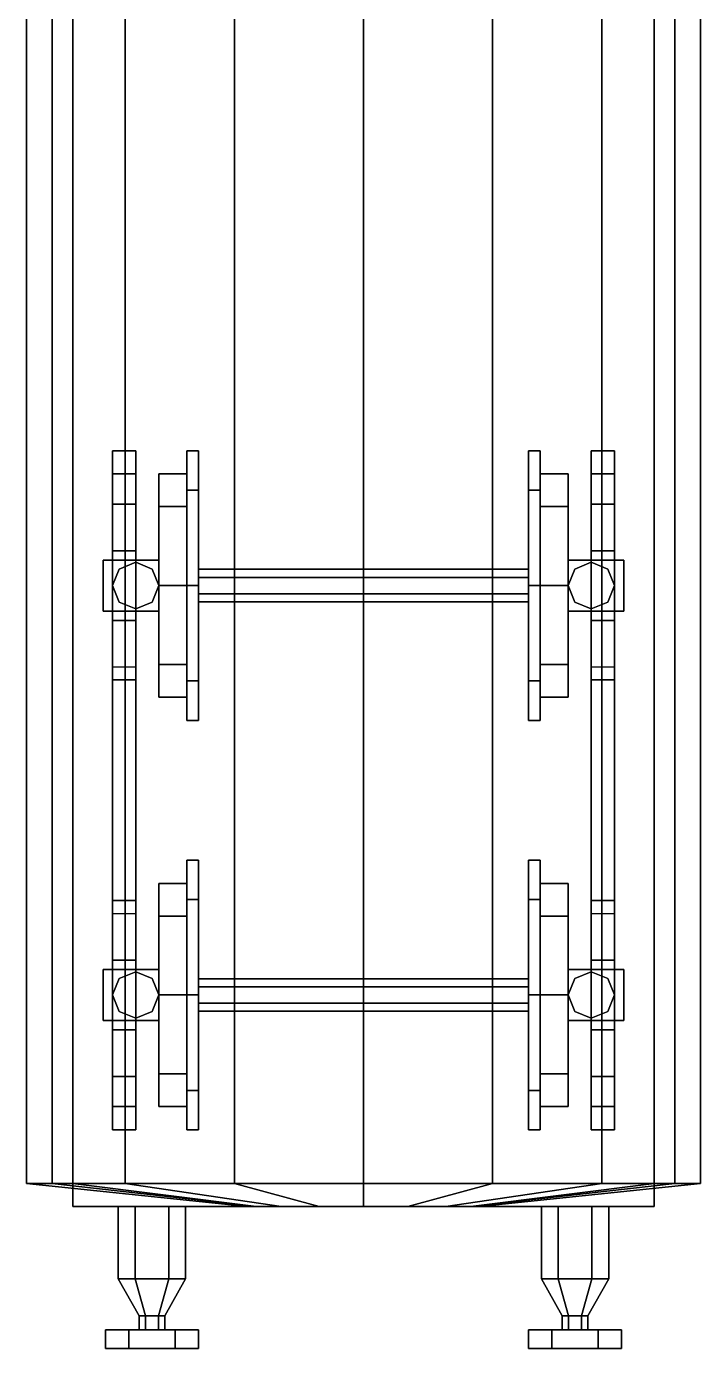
# Model space of a CAD drawing. Header units: millimetres. Extents: x -1.4 to 3, y -6.3 to 15.7.
# Drawn here: x -1.45 to 1.45, y -6.31 to -0.63 of the extents above; entities that cross this region are included whole.
import ezdxf

# ---------------------------------------------------------------- set-up
doc = ezdxf.new("R2010")
doc.units = ezdxf.units.MM
doc.layers.add('buffer', color=1, linetype='Continuous')
doc.layers.add('wheels', color=2, linetype='Continuous')

msp = doc.modelspace()

# ---------------------------------------------------------------- linework, layer by layer
for points in [[(-1.25, 5.7, 0.98), (-1.25, -5.7, 0.98), (-1.25, -5.7, 1.33), (-1.25, 5.7, 1.33)], [(-1.25, 5.6, 0.77), (-1.25, -5.6, 0.77), (-1.25, -5.7, 0.98), (-1.25, 5.7, 0.98)], [(1.25, -5.7, 0.98), (1.25, 5.7, 0.98), (1.25, 5.7, 1.33), (1.25, -5.7, 1.33)], [(1.25, -5.6, 0.77), (1.25, 5.6, 0.77), (1.25, 5.7, 0.98), (1.25, -5.7, 0.98)], [(-1.25, 5.37, 0.37), (-1.25, -5.37, 0.37), (-1.25, -5.37, 0.77), (-1.25, 5.37, 0.77)], [(1.25, -5.37, 0.37), (1.25, 5.37, 0.37), (1.25, 5.37, 0.77), (1.25, -5.37, 0.77)], [(-1.3396, 4.05, 2.3849), (-1.45, 4.05, 1.83), (-1.45, -5.6, 1.83), (-1.3396, -5.6, 2.3849)], [(-1.45, 4.05, 1.83), (-1.3396, 4.05, 1.2751), (-1.3396, -5.6, 1.2751), (-1.45, -5.6, 1.83)], [(-1.0253, 4.05, 2.8553), (-1.3396, 4.05, 2.3849), (-1.3396, -5.6, 2.3849), (-1.0253, -5.6, 2.8553)], [(-0.5549, 4.05, 3.1696), (-1.0253, 4.05, 2.8553), (-1.0253, -5.6, 2.8553), (-0.5549, -5.6, 3.1696)], [(1.0253, 4.05, 2.8553), (0.5549, 4.05, 3.1696), (0.5549, -5.6, 3.1696), (1.0253, -5.6, 2.8553)], [(1.3396, 4.05, 2.3849), (1.0253, 4.05, 2.8553), (1.0253, -5.6, 2.8553), (1.3396, -5.6, 2.3849)], [(1.45, 4.05, 1.83), (1.3396, 4.05, 2.3849), (1.3396, -5.6, 2.3849), (1.45, -5.6, 1.83)], [(1.3396, 4.05, 1.2751), (1.45, 4.05, 1.83), (1.45, -5.6, 1.83), (1.3396, -5.6, 1.2751)], [(-1.3396, 3.82, 1.2751), (-1.25, 3.82, 1.141), (-1.25, -5.6, 1.141), (-1.3396, -5.6, 1.2751)], [(1.25, 3.82, 1.141), (1.3396, 3.82, 1.2751), (1.3396, -5.6, 1.2751), (1.25, -5.6, 1.141)], [(0, -0.5, 3.28), (-0.5549, -0.5, 3.1696), (-0.5549, -5.6, 3.1696), (0, -5.6, 3.28)], [(0.5549, -0.5, 3.1696), (0, -0.5, 3.28), (0, -5.6, 3.28), (0.5549, -5.6, 3.1696)], [(-0.98, -2.45, 0.58), (-0.98, -2.45, 0.48), (-1.08, -2.45, 0.48), (-1.08, -2.45, 0.58)], [(-1.08, -2.45, 0.48), (-1.08, -2.55, 0.43), (-1.08, -2.55, 0.63), (-1.08, -2.45, 0.58)], [(-0.98, -2.45, 0.48), (-0.98, -2.55, 0.43), (-1.08, -2.55, 0.43), (-1.08, -2.45, 0.48)], [(-1.08, -2.45, 0.58), (-1.08, -2.55, 0.63), (-0.98, -2.55, 0.63), (-0.98, -2.45, 0.58)], [(-0.98, -2.55, 0.63), (-0.98, -2.55, 0.43), (-0.98, -2.45, 0.48), (-0.98, -2.45, 0.58)], [(1.08, -2.45, 0.58), (1.08, -2.45, 0.48), (0.98, -2.45, 0.48), (0.98, -2.45, 0.58)], [(0.98, -2.45, 0.48), (0.98, -2.55, 0.43), (0.98, -2.55, 0.63), (0.98, -2.45, 0.58)], [(1.08, -2.45, 0.48), (1.08, -2.55, 0.43), (0.98, -2.55, 0.43), (0.98, -2.45, 0.48)], [(0.98, -2.45, 0.58), (0.98, -2.55, 0.63), (1.08, -2.55, 0.63), (1.08, -2.45, 0.58)], [(1.08, -2.55, 0.63), (1.08, -2.55, 0.43), (1.08, -2.45, 0.48), (1.08, -2.45, 0.58)], [(-1.08, -2.68, 0.29), (-1.08, -2.55, 0.43), (-0.98, -2.55, 0.43), (-0.98, -2.68, 0.29)], [(-1.08, -2.55, 0.63), (-1.08, -2.55, 0.43), (-1.08, -2.68, 0.29), (-1.08, -2.68, 0.77)], [(-0.98, -2.68, 0.77), (-0.98, -2.55, 0.63), (-1.08, -2.55, 0.63), (-1.08, -2.68, 0.77)], [(-0.98, -2.68, 0.29), (-0.98, -2.55, 0.43), (-0.98, -2.55, 0.63), (-0.98, -2.68, 0.77)], [(0.98, -2.68, 0.29), (0.98, -2.55, 0.43), (1.08, -2.55, 0.43), (1.08, -2.68, 0.29)], [(0.98, -2.55, 0.63), (0.98, -2.55, 0.43), (0.98, -2.68, 0.29), (0.98, -2.68, 0.77)], [(1.08, -2.68, 0.77), (1.08, -2.55, 0.63), (0.98, -2.55, 0.63), (0.98, -2.68, 0.77)], [(1.08, -2.68, 0.29), (1.08, -2.55, 0.43), (1.08, -2.55, 0.63), (1.08, -2.68, 0.77)], [(-1.08, -2.88, 0.29), (-1.08, -2.88, 0.7), (-1.08, -2.68, 0.77), (-1.08, -2.68, 0.29)], [(-1.08, -3.18, 0.7), (-1.08, -3.38, 0.77), (-1.08, -2.68, 0.77), (-1.08, -2.88, 0.7)], [(-0.98, -2.68, 0.77), (-0.98, -2.88, 0.7), (-0.98, -2.88, 0.29), (-0.98, -2.68, 0.29)], [(-0.98, -2.68, 0.77), (-0.98, -3.38, 0.77), (-0.98, -3.18, 0.7), (-0.98, -2.88, 0.7)], [(0.98, -2.88, 0.29), (0.98, -2.88, 0.7), (0.98, -2.68, 0.77), (0.98, -2.68, 0.29)], [(0.98, -3.18, 0.7), (0.98, -3.38, 0.77), (0.98, -2.68, 0.77), (0.98, -2.88, 0.7)], [(1.08, -2.68, 0.77), (1.08, -2.88, 0.7), (1.08, -2.88, 0.29), (1.08, -2.68, 0.29)], [(1.08, -2.68, 0.77), (1.08, -3.38, 0.77), (1.08, -3.18, 0.7), (1.08, -2.88, 0.7)], [(-0.98, -2.88, 0.29), (-0.98, -2.88, 0.7), (-1.08, -2.88, 0.7), (-1.08, -2.88, 0.29)], [(-0.98, -2.88, 0.7), (-0.98, -3.18, 0.7), (-1.08, -3.18, 0.7), (-1.08, -2.88, 0.7)], [(1.08, -2.88, 0.29), (1.08, -2.88, 0.7), (0.98, -2.88, 0.7), (0.98, -2.88, 0.29)], [(1.08, -2.88, 0.7), (1.08, -3.18, 0.7), (0.98, -3.18, 0.7), (0.98, -2.88, 0.7)], [(-1.12, -2.92, 0.29), (-1.12, -2.92, 0.6), (-0.88, -2.92, 0.6), (-0.88, -2.92, 0.29)], [(-1.12, -3.14, 0.6), (-1.12, -2.92, 0.6), (-1.12, -2.92, 0.29), (-1.12, -3.14, 0.29)], [(-0.88, -3.14, 0.6), (-0.88, -2.92, 0.6), (-1.12, -2.92, 0.6), (-1.12, -3.14, 0.6)], [(-0.98, -2.93, 0.6), (-1.0507, -2.9593, 0.6), (-1.0507, -2.9593, 0.7), (-0.98, -2.93, 0.7)], [(-0.9093, -2.9593, 0.6), (-0.98, -2.93, 0.6), (-0.98, -2.93, 0.7), (-0.9093, -2.9593, 0.7)], [(0.88, -2.92, 0.29), (0.88, -2.92, 0.6), (1.12, -2.92, 0.6), (1.12, -2.92, 0.29)], [(0.88, -2.92, 0.6), (0.88, -3.14, 0.6), (1.12, -3.14, 0.6), (1.12, -2.92, 0.6)], [(0.98, -2.93, 0.6), (0.9093, -2.9593, 0.6), (0.9093, -2.9593, 0.7), (0.98, -2.93, 0.7)], [(1.0507, -2.9593, 0.6), (0.98, -2.93, 0.6), (0.98, -2.93, 0.7), (1.0507, -2.9593, 0.7)], [(1.12, -2.92, 0.6), (1.12, -3.14, 0.6), (1.12, -3.14, 0.29), (1.12, -2.92, 0.29)], [(-1.0507, -2.9593, 0.6), (-1.08, -3.03, 0.6), (-1.08, -3.03, 0.7), (-1.0507, -2.9593, 0.7)], [(-0.88, -3.03, 0.6), (-0.9093, -2.9593, 0.6), (-0.9093, -2.9593, 0.7), (-0.88, -3.03, 0.7)], [(0.9093, -2.9593, 0.6), (0.88, -3.03, 0.6), (0.88, -3.03, 0.7), (0.9093, -2.9593, 0.7)], [(1.08, -3.03, 0.6), (1.0507, -2.9593, 0.6), (1.0507, -2.9593, 0.7), (1.08, -3.03, 0.7)], [(-1.08, -3.03, 0.6), (-1.0507, -3.1007, 0.6), (-1.0507, -3.1007, 0.7), (-1.08, -3.03, 0.7)], [(-0.9093, -3.1007, 0.6), (-0.88, -3.03, 0.6), (-0.88, -3.03, 0.7), (-0.9093, -3.1007, 0.7)], [(0.88, -3.03, 0.6), (0.9093, -3.1007, 0.6), (0.9093, -3.1007, 0.7), (0.88, -3.03, 0.7)], [(1.0507, -3.1007, 0.6), (1.08, -3.03, 0.6), (1.08, -3.03, 0.7), (1.0507, -3.1007, 0.7)], [(-1.0507, -3.1007, 0.6), (-0.98, -3.13, 0.6), (-0.98, -3.13, 0.7), (-1.0507, -3.1007, 0.7)], [(-0.98, -3.13, 0.6), (-0.9093, -3.1007, 0.6), (-0.9093, -3.1007, 0.7), (-0.98, -3.13, 0.7)], [(0.9093, -3.1007, 0.6), (0.98, -3.13, 0.6), (0.98, -3.13, 0.7), (0.9093, -3.1007, 0.7)], [(0.98, -3.13, 0.6), (1.0507, -3.1007, 0.6), (1.0507, -3.1007, 0.7), (0.98, -3.13, 0.7)], [(-0.88, -3.14, 0.29), (-0.88, -3.14, 0.6), (-1.12, -3.14, 0.6), (-1.12, -3.14, 0.29)], [(-1.08, -3.18, 0.29), (-1.08, -3.18, 0.7), (-0.98, -3.18, 0.7), (-0.98, -3.18, 0.29)], [(-1.08, -3.38, 0.29), (-1.08, -3.38, 0.77), (-1.08, -3.18, 0.7), (-1.08, -3.18, 0.29)], [(-0.98, -3.18, 0.7), (-0.98, -3.38, 0.77), (-0.98, -3.38, 0.29), (-0.98, -3.18, 0.29)], [(1.12, -3.14, 0.29), (1.12, -3.14, 0.6), (0.88, -3.14, 0.6), (0.88, -3.14, 0.29)], [(0.98, -3.18, 0.29), (0.98, -3.18, 0.7), (1.08, -3.18, 0.7), (1.08, -3.18, 0.29)], [(0.98, -3.38, 0.29), (0.98, -3.38, 0.77), (0.98, -3.18, 0.7), (0.98, -3.18, 0.29)], [(1.08, -3.18, 0.7), (1.08, -3.38, 0.77), (1.08, -3.38, 0.29), (1.08, -3.18, 0.29)], [(-1.08, -3.4357, 0.35), (-1.08, -3.4357, 0.71), (-1.08, -3.38, 0.77), (-1.08, -3.38, 0.29)], [(-1.08, -3.38, 0.77), (-1.08, -3.4357, 0.71), (-0.98, -3.4357, 0.71), (-0.98, -3.38, 0.77)], [(-0.98, -3.38, 0.77), (-0.98, -3.4357, 0.71), (-0.98, -3.4357, 0.35), (-0.98, -3.38, 0.29)], [(0.98, -3.4357, 0.35), (0.98, -3.4357, 0.71), (0.98, -3.38, 0.77), (0.98, -3.38, 0.29)], [(0.98, -3.38, 0.77), (0.98, -3.4357, 0.71), (1.08, -3.4357, 0.71), (1.08, -3.38, 0.77)], [(1.08, -3.38, 0.77), (1.08, -3.4357, 0.71), (1.08, -3.4357, 0.35), (1.08, -3.38, 0.29)], [(-1.08, -3.4357, 0.71), (-1.08, -4.3843, 0.71), (-0.98, -4.3843, 0.71), (-0.98, -3.4357, 0.71)], [(-1.08, -4.3843, 0.35), (-1.08, -4.3843, 0.71), (-1.08, -3.4357, 0.71), (-1.08, -3.4357, 0.35)], [(-0.98, -3.4357, 0.71), (-0.98, -4.3843, 0.71), (-0.98, -4.3843, 0.35), (-0.98, -3.4357, 0.35)], [(1.08, -4.3843, 0.71), (1.08, -3.4357, 0.71), (0.98, -3.4357, 0.71), (0.98, -4.3843, 0.71)], [(0.98, -4.3843, 0.71), (0.98, -3.4357, 0.71), (0.98, -3.4357, 0.35), (0.98, -4.3843, 0.35)], [(1.08, -3.4357, 0.35), (1.08, -3.4357, 0.71), (1.08, -4.3843, 0.71), (1.08, -4.3843, 0.35)], [(-1.08, -4.44, 0.77), (-1.08, -4.3843, 0.71), (-1.08, -4.3843, 0.35), (-1.08, -4.44, 0.29)], [(-0.98, -4.44, 0.77), (-0.98, -4.3843, 0.71), (-1.08, -4.3843, 0.71), (-1.08, -4.44, 0.77)], [(-0.98, -4.3843, 0.35), (-0.98, -4.3843, 0.71), (-0.98, -4.44, 0.77), (-0.98, -4.44, 0.29)], [(0.98, -4.44, 0.77), (0.98, -4.3843, 0.71), (0.98, -4.3843, 0.35), (0.98, -4.44, 0.29)], [(1.08, -4.44, 0.77), (1.08, -4.3843, 0.71), (0.98, -4.3843, 0.71), (0.98, -4.44, 0.77)], [(1.08, -4.3843, 0.35), (1.08, -4.3843, 0.71), (1.08, -4.44, 0.77), (1.08, -4.44, 0.29)], [(-1.08, -4.64, 0.7), (-1.08, -4.44, 0.77), (-1.08, -4.44, 0.29), (-1.08, -4.64, 0.29)], [(-1.08, -5.14, 0.77), (-1.08, -4.44, 0.77), (-1.08, -4.64, 0.7), (-1.08, -4.94, 0.7)], [(-0.98, -4.44, 0.29), (-0.98, -4.44, 0.77), (-0.98, -4.64, 0.7), (-0.98, -4.64, 0.29)], [(-0.98, -4.64, 0.7), (-0.98, -4.44, 0.77), (-0.98, -5.14, 0.77), (-0.98, -4.94, 0.7)], [(0.98, -4.64, 0.7), (0.98, -4.44, 0.77), (0.98, -4.44, 0.29), (0.98, -4.64, 0.29)], [(0.98, -5.14, 0.77), (0.98, -4.44, 0.77), (0.98, -4.64, 0.7), (0.98, -4.94, 0.7)], [(1.08, -4.44, 0.29), (1.08, -4.44, 0.77), (1.08, -4.64, 0.7), (1.08, -4.64, 0.29)], [(1.08, -4.64, 0.7), (1.08, -4.44, 0.77), (1.08, -5.14, 0.77), (1.08, -4.94, 0.7)], [(-0.98, -4.64, 0.29), (-0.98, -4.64, 0.7), (-1.08, -4.64, 0.7), (-1.08, -4.64, 0.29)], [(-1.08, -4.94, 0.7), (-1.08, -4.64, 0.7), (-0.98, -4.64, 0.7), (-0.98, -4.94, 0.7)], [(1.08, -4.64, 0.29), (1.08, -4.64, 0.7), (0.98, -4.64, 0.7), (0.98, -4.64, 0.29)], [(0.98, -4.94, 0.7), (0.98, -4.64, 0.7), (1.08, -4.64, 0.7), (1.08, -4.94, 0.7)], [(-1.12, -4.9, 0.6), (-1.12, -4.68, 0.6), (-1.12, -4.68, 0.29), (-1.12, -4.9, 0.29)], [(-1.12, -4.68, 0.29), (-1.12, -4.68, 0.6), (-0.88, -4.68, 0.6), (-0.88, -4.68, 0.29)], [(-0.88, -4.9, 0.6), (-0.88, -4.68, 0.6), (-1.12, -4.68, 0.6), (-1.12, -4.9, 0.6)], [(-0.98, -4.69, 0.6), (-1.0507, -4.7193, 0.6), (-1.0507, -4.7193, 0.7), (-0.98, -4.69, 0.7)], [(-0.9093, -4.7193, 0.6), (-0.98, -4.69, 0.6), (-0.98, -4.69, 0.7), (-0.9093, -4.7193, 0.7)], [(0.88, -4.68, 0.29), (0.88, -4.68, 0.6), (1.12, -4.68, 0.6), (1.12, -4.68, 0.29)], [(0.88, -4.68, 0.6), (0.88, -4.9, 0.6), (1.12, -4.9, 0.6), (1.12, -4.68, 0.6)], [(0.98, -4.69, 0.6), (0.9093, -4.7193, 0.6), (0.9093, -4.7193, 0.7), (0.98, -4.69, 0.7)], [(1.0507, -4.7193, 0.6), (0.98, -4.69, 0.6), (0.98, -4.69, 0.7), (1.0507, -4.7193, 0.7)], [(1.12, -4.68, 0.6), (1.12, -4.9, 0.6), (1.12, -4.9, 0.29), (1.12, -4.68, 0.29)], [(-1.0507, -4.7193, 0.6), (-1.08, -4.79, 0.6), (-1.08, -4.79, 0.7), (-1.0507, -4.7193, 0.7)], [(-0.88, -4.79, 0.6), (-0.9093, -4.7193, 0.6), (-0.9093, -4.7193, 0.7), (-0.88, -4.79, 0.7)], [(0.9093, -4.7193, 0.6), (0.88, -4.79, 0.6), (0.88, -4.79, 0.7), (0.9093, -4.7193, 0.7)], [(1.08, -4.79, 0.6), (1.0507, -4.7193, 0.6), (1.0507, -4.7193, 0.7), (1.08, -4.79, 0.7)], [(-1.08, -4.79, 0.6), (-1.0507, -4.8607, 0.6), (-1.0507, -4.8607, 0.7), (-1.08, -4.79, 0.7)], [(-0.9093, -4.8607, 0.6), (-0.88, -4.79, 0.6), (-0.88, -4.79, 0.7), (-0.9093, -4.8607, 0.7)], [(0.88, -4.79, 0.6), (0.9093, -4.8607, 0.6), (0.9093, -4.8607, 0.7), (0.88, -4.79, 0.7)], [(1.0507, -4.8607, 0.6), (1.08, -4.79, 0.6), (1.08, -4.79, 0.7), (1.0507, -4.8607, 0.7)], [(-1.0507, -4.8607, 0.6), (-0.98, -4.89, 0.6), (-0.98, -4.89, 0.7), (-1.0507, -4.8607, 0.7)], [(-0.98, -4.89, 0.6), (-0.9093, -4.8607, 0.6), (-0.9093, -4.8607, 0.7), (-0.98, -4.89, 0.7)], [(0.9093, -4.8607, 0.6), (0.98, -4.89, 0.6), (0.98, -4.89, 0.7), (0.9093, -4.8607, 0.7)], [(0.98, -4.89, 0.6), (1.0507, -4.8607, 0.6), (1.0507, -4.8607, 0.7), (0.98, -4.89, 0.7)], [(-0.88, -4.9, 0.29), (-0.88, -4.9, 0.6), (-1.12, -4.9, 0.6), (-1.12, -4.9, 0.29)], [(-1.08, -4.94, 0.29), (-1.08, -4.94, 0.7), (-0.98, -4.94, 0.7), (-0.98, -4.94, 0.29)], [(-1.08, -5.14, 0.77), (-1.08, -4.94, 0.7), (-1.08, -4.94, 0.29), (-1.08, -5.14, 0.29)], [(-0.98, -4.94, 0.29), (-0.98, -4.94, 0.7), (-0.98, -5.14, 0.77), (-0.98, -5.14, 0.29)], [(1.12, -4.9, 0.29), (1.12, -4.9, 0.6), (0.88, -4.9, 0.6), (0.88, -4.9, 0.29)], [(0.98, -4.94, 0.29), (0.98, -4.94, 0.7), (1.08, -4.94, 0.7), (1.08, -4.94, 0.29)], [(0.98, -5.14, 0.77), (0.98, -4.94, 0.7), (0.98, -4.94, 0.29), (0.98, -5.14, 0.29)], [(1.08, -4.94, 0.29), (1.08, -4.94, 0.7), (1.08, -5.14, 0.77), (1.08, -5.14, 0.29)], [(-0.98, -5.14, 0.29), (-0.98, -5.27, 0.43), (-1.08, -5.27, 0.43), (-1.08, -5.14, 0.29)], [(-1.08, -5.14, 0.29), (-1.08, -5.27, 0.43), (-1.08, -5.27, 0.63), (-1.08, -5.14, 0.77)], [(-1.08, -5.14, 0.77), (-1.08, -5.27, 0.63), (-0.98, -5.27, 0.63), (-0.98, -5.14, 0.77)], [(-0.98, -5.27, 0.63), (-0.98, -5.27, 0.43), (-0.98, -5.14, 0.29), (-0.98, -5.14, 0.77)], [(1.08, -5.14, 0.29), (1.08, -5.27, 0.43), (0.98, -5.27, 0.43), (0.98, -5.14, 0.29)], [(0.98, -5.14, 0.29), (0.98, -5.27, 0.43), (0.98, -5.27, 0.63), (0.98, -5.14, 0.77)], [(0.98, -5.14, 0.77), (0.98, -5.27, 0.63), (1.08, -5.27, 0.63), (1.08, -5.14, 0.77)], [(1.08, -5.27, 0.63), (1.08, -5.27, 0.43), (1.08, -5.14, 0.29), (1.08, -5.14, 0.77)], [(-1.08, -5.27, 0.63), (-1.08, -5.27, 0.43), (-1.08, -5.37, 0.48), (-1.08, -5.37, 0.58)], [(-1.08, -5.37, 0.48), (-1.08, -5.27, 0.43), (-0.98, -5.27, 0.43), (-0.98, -5.37, 0.48)], [(-0.98, -5.37, 0.58), (-0.98, -5.27, 0.63), (-1.08, -5.27, 0.63), (-1.08, -5.37, 0.58)], [(-0.98, -5.37, 0.48), (-0.98, -5.27, 0.43), (-0.98, -5.27, 0.63), (-0.98, -5.37, 0.58)], [(0.98, -5.27, 0.63), (0.98, -5.27, 0.43), (0.98, -5.37, 0.48), (0.98, -5.37, 0.58)], [(0.98, -5.37, 0.48), (0.98, -5.27, 0.43), (1.08, -5.27, 0.43), (1.08, -5.37, 0.48)], [(1.08, -5.37, 0.58), (1.08, -5.27, 0.63), (0.98, -5.27, 0.63), (0.98, -5.37, 0.58)], [(1.08, -5.37, 0.48), (1.08, -5.27, 0.43), (1.08, -5.27, 0.63), (1.08, -5.37, 0.58)], [(-1.08, -5.37, 0.58), (-1.08, -5.37, 0.48), (-0.98, -5.37, 0.48), (-0.98, -5.37, 0.58)], [(0.98, -5.37, 0.58), (0.98, -5.37, 0.48), (1.08, -5.37, 0.48), (1.08, -5.37, 0.58)], [(-1.3396, -5.6, 2.3849), (-1.45, -5.6, 1.83), (-0.5, -5.7, 1.83), (-0.4619, -5.7, 2.0213)], [(-1.45, -5.6, 1.83), (-1.25, -5.6, 1.33), (-0.4619, -5.7, 1.6387), (-0.5, -5.7, 1.83)], [(-1.45, -5.6, 1.83), (-1.3396, -5.6, 1.2751), (-1.25, -5.6, 1.141), (-1.25, -5.6, 1.33)], [(-1.0253, -5.6, 2.8553), (-1.3396, -5.6, 2.3849), (-0.4619, -5.7, 2.0213), (-0.3536, -5.7, 2.1836)], [(-1.25, -5.6, 1.33), (-1.25, -5.7, 1.33), (1.25, -5.7, 1.33), (1.25, -5.6, 1.33)], [(-0.4619, -5.7, 1.6387), (-1.25, -5.6, 1.33), (1.25, -5.6, 1.33), (0.4619, -5.7, 1.6387)], [(-0.5549, -5.6, 3.1696), (-1.0253, -5.6, 2.8553), (-0.3536, -5.7, 2.1836), (-0.1913, -5.7, 2.2919)], [(0, -5.6, 3.28), (-0.5549, -5.6, 3.1696), (-0.1913, -5.7, 2.2919), (0, -5.7, 2.33)], [(0.5549, -5.6, 3.1696), (0, -5.6, 3.28), (0, -5.7, 2.33), (0.1913, -5.7, 2.2919)], [(1.0253, -5.6, 2.8553), (0.5549, -5.6, 3.1696), (0.1913, -5.7, 2.2919), (0.3536, -5.7, 2.1836)], [(1.3396, -5.6, 2.3849), (1.0253, -5.6, 2.8553), (0.3536, -5.7, 2.1836), (0.4619, -5.7, 2.0213)], [(1.45, -5.6, 1.83), (1.3396, -5.6, 2.3849), (0.4619, -5.7, 2.0213), (0.5, -5.7, 1.83)], [(1.25, -5.6, 1.33), (1.45, -5.6, 1.83), (0.5, -5.7, 1.83), (0.4619, -5.7, 1.6387)], [(1.45, -5.6, 1.83), (1.25, -5.6, 1.33), (1.25, -5.6, 1.141), (1.3396, -5.6, 1.2751)], [(-1.25, -5.7, 1.33), (-1.25, -5.7, 0.98), (1.25, -5.7, 0.98), (1.25, -5.7, 1.33)], [(-0.5, -5.7, 1.83), (-0.4619, -5.7, 1.6387), (0.4619, -5.7, 1.6387), (0.5, -5.7, 1.83)], [(-0.4619, -5.7, 2.0213), (-0.5, -5.7, 1.83), (0.5, -5.7, 1.83), (0.4619, -5.7, 2.0213)], [(-0.3536, -5.7, 2.1836), (-0.4619, -5.7, 2.0213), (0.4619, -5.7, 2.0213), (0.3536, -5.7, 2.1836)], [(-0.1913, -5.7, 2.2919), (-0.3536, -5.7, 2.1836), (0.3536, -5.7, 2.1836), (0.1913, -5.7, 2.2919)], [(0, -5.7, 2.33), (-0.1913, -5.7, 2.2919), (0.1913, -5.7, 2.2919), (0, -5.7, 2.33)]]:
    msp.add_3dface(points)
at = {"layer": 'buffer'}
for points in [[(-1.055, -6.01, 1.14), (-0.9825, -6.01, 1.2656), (-0.9825, -5.7, 1.2656), (-1.055, -5.7, 1.14)], [(-0.9825, -6.01, 1.0144), (-1.055, -6.01, 1.14), (-1.055, -5.7, 1.14), (-0.9825, -5.7, 1.0144)], [(-0.8375, -6.01, 1.0144), (-0.9825, -6.01, 1.0144), (-0.9825, -5.7, 1.0144), (-0.8375, -5.7, 1.0144)], [(-0.9825, -6.01, 1.2656), (-0.8375, -6.01, 1.2656), (-0.8375, -5.7, 1.2656), (-0.9825, -5.7, 1.2656)], [(-0.8375, -6.01, 1.2656), (-0.765, -6.01, 1.14), (-0.765, -5.7, 1.14), (-0.8375, -5.7, 1.2656)], [(-0.765, -6.01, 1.14), (-0.8375, -6.01, 1.0144), (-0.8375, -5.7, 1.0144), (-0.765, -5.7, 1.14)], [(0.765, -6.01, 1.14), (0.8375, -6.01, 1.2656), (0.8375, -5.7, 1.2656), (0.765, -5.7, 1.14)], [(0.8375, -6.01, 1.0144), (0.765, -6.01, 1.14), (0.765, -5.7, 1.14), (0.8375, -5.7, 1.0144)], [(0.9825, -6.01, 1.0144), (0.8375, -6.01, 1.0144), (0.8375, -5.7, 1.0144), (0.9825, -5.7, 1.0144)], [(0.8375, -6.01, 1.2656), (0.9825, -6.01, 1.2656), (0.9825, -5.7, 1.2656), (0.8375, -5.7, 1.2656)], [(0.9825, -6.01, 1.2656), (1.055, -6.01, 1.14), (1.055, -5.7, 1.14), (0.9825, -5.7, 1.2656)], [(1.055, -6.01, 1.14), (0.9825, -6.01, 1.0144), (0.9825, -5.7, 1.0144), (1.055, -5.7, 1.14)], [(-0.965, -6.17, 1.14), (-0.9375, -6.17, 1.1876), (-0.9825, -6.01, 1.2656), (-1.055, -6.01, 1.14)], [(-0.9375, -6.17, 1.0924), (-0.965, -6.17, 1.14), (-1.055, -6.01, 1.14), (-0.9825, -6.01, 1.0144)], [(-0.9375, -6.17, 1.1876), (-0.8825, -6.17, 1.1876), (-0.8375, -6.01, 1.2656), (-0.9825, -6.01, 1.2656)], [(-0.8825, -6.17, 1.0924), (-0.9375, -6.17, 1.0924), (-0.9825, -6.01, 1.0144), (-0.8375, -6.01, 1.0144)], [(-0.8825, -6.17, 1.1876), (-0.855, -6.17, 1.14), (-0.765, -6.01, 1.14), (-0.8375, -6.01, 1.2656)], [(-0.855, -6.17, 1.14), (-0.8825, -6.17, 1.0924), (-0.8375, -6.01, 1.0144), (-0.765, -6.01, 1.14)], [(0.855, -6.17, 1.14), (0.8825, -6.17, 1.1876), (0.8375, -6.01, 1.2656), (0.765, -6.01, 1.14)], [(0.8825, -6.17, 1.0924), (0.855, -6.17, 1.14), (0.765, -6.01, 1.14), (0.8375, -6.01, 1.0144)], [(0.8825, -6.17, 1.1876), (0.9375, -6.17, 1.1876), (0.9825, -6.01, 1.2656), (0.8375, -6.01, 1.2656)], [(0.9375, -6.17, 1.0924), (0.8825, -6.17, 1.0924), (0.8375, -6.01, 1.0144), (0.9825, -6.01, 1.0144)], [(0.9375, -6.17, 1.1876), (0.965, -6.17, 1.14), (1.055, -6.01, 1.14), (0.9825, -6.01, 1.2656)], [(0.965, -6.17, 1.14), (0.9375, -6.17, 1.0924), (0.9825, -6.01, 1.0144), (1.055, -6.01, 1.14)], [(-0.9375, -6.23, 1.0924), (-0.965, -6.23, 1.14), (-0.965, -6.17, 1.14), (-0.9375, -6.17, 1.0924)], [(-0.965, -6.23, 1.14), (-0.9375, -6.23, 1.1876), (-0.9375, -6.17, 1.1876), (-0.965, -6.17, 1.14)], [(-0.8825, -6.23, 1.0924), (-0.9375, -6.23, 1.0924), (-0.9375, -6.17, 1.0924), (-0.8825, -6.17, 1.0924)], [(-0.9375, -6.23, 1.1876), (-0.8825, -6.23, 1.1876), (-0.8825, -6.17, 1.1876), (-0.9375, -6.17, 1.1876)], [(-0.855, -6.23, 1.14), (-0.8825, -6.23, 1.0924), (-0.8825, -6.17, 1.0924), (-0.855, -6.17, 1.14)], [(-0.8825, -6.23, 1.1876), (-0.855, -6.23, 1.14), (-0.855, -6.17, 1.14), (-0.8825, -6.17, 1.1876)], [(0.8825, -6.23, 1.0924), (0.855, -6.23, 1.14), (0.855, -6.17, 1.14), (0.8825, -6.17, 1.0924)], [(0.855, -6.23, 1.14), (0.8825, -6.23, 1.1876), (0.8825, -6.17, 1.1876), (0.855, -6.17, 1.14)], [(0.9375, -6.23, 1.0924), (0.8825, -6.23, 1.0924), (0.8825, -6.17, 1.0924), (0.9375, -6.17, 1.0924)], [(0.8825, -6.23, 1.1876), (0.9375, -6.23, 1.1876), (0.9375, -6.17, 1.1876), (0.8825, -6.17, 1.1876)], [(0.965, -6.23, 1.14), (0.9375, -6.23, 1.0924), (0.9375, -6.17, 1.0924), (0.965, -6.17, 1.14)], [(0.9375, -6.23, 1.1876), (0.965, -6.23, 1.14), (0.965, -6.17, 1.14), (0.9375, -6.17, 1.1876)], [(-1.01, -6.23, 1.3132), (-0.81, -6.23, 1.3132), (-0.71, -6.23, 1.14), (-1.11, -6.23, 1.14)], [(-1.11, -6.31, 1.14), (-1.01, -6.31, 1.3132), (-1.01, -6.23, 1.3132), (-1.11, -6.23, 1.14)], [(-1.11, -6.23, 1.14), (-0.71, -6.23, 1.14), (-0.81, -6.23, 0.9668), (-1.01, -6.23, 0.9668)], [(-1.01, -6.31, 0.9668), (-1.11, -6.31, 1.14), (-1.11, -6.23, 1.14), (-1.01, -6.23, 0.9668)], [(-0.81, -6.31, 0.9668), (-1.01, -6.31, 0.9668), (-1.01, -6.23, 0.9668), (-0.81, -6.23, 0.9668)], [(-1.01, -6.31, 1.3132), (-0.81, -6.31, 1.3132), (-0.81, -6.23, 1.3132), (-1.01, -6.23, 1.3132)], [(-0.81, -6.31, 1.3132), (-0.71, -6.31, 1.14), (-0.71, -6.23, 1.14), (-0.81, -6.23, 1.3132)], [(-0.71, -6.31, 1.14), (-0.81, -6.31, 0.9668), (-0.81, -6.23, 0.9668), (-0.71, -6.23, 1.14)], [(0.71, -6.31, 1.14), (0.81, -6.31, 1.3132), (0.81, -6.23, 1.3132), (0.71, -6.23, 1.14)], [(0.81, -6.23, 1.3132), (1.01, -6.23, 1.3132), (1.11, -6.23, 1.14), (0.71, -6.23, 1.14)], [(0.81, -6.31, 0.9668), (0.71, -6.31, 1.14), (0.71, -6.23, 1.14), (0.81, -6.23, 0.9668)], [(0.71, -6.23, 1.14), (1.11, -6.23, 1.14), (1.01, -6.23, 0.9668), (0.81, -6.23, 0.9668)], [(1.01, -6.31, 0.9668), (0.81, -6.31, 0.9668), (0.81, -6.23, 0.9668), (1.01, -6.23, 0.9668)], [(0.81, -6.31, 1.3132), (1.01, -6.31, 1.3132), (1.01, -6.23, 1.3132), (0.81, -6.23, 1.3132)], [(1.01, -6.31, 1.3132), (1.11, -6.31, 1.14), (1.11, -6.23, 1.14), (1.01, -6.23, 1.3132)], [(1.11, -6.31, 1.14), (1.01, -6.31, 0.9668), (1.01, -6.23, 0.9668), (1.11, -6.23, 1.14)], [(-1.11, -6.31, 1.14), (-0.71, -6.31, 1.14), (-0.81, -6.31, 1.3132), (-1.01, -6.31, 1.3132)], [(-1.01, -6.31, 0.9668), (-0.81, -6.31, 0.9668), (-0.71, -6.31, 1.14), (-1.11, -6.31, 1.14)], [(0.71, -6.31, 1.14), (1.11, -6.31, 1.14), (1.01, -6.31, 1.3132), (0.81, -6.31, 1.3132)], [(0.81, -6.31, 0.9668), (1.01, -6.31, 0.9668), (1.11, -6.31, 1.14), (0.71, -6.31, 1.14)]]:
    msp.add_3dface(points, dxfattribs=at)
at = {"layer": 'wheels'}
for points in [[(-0.76, -3.61, 0.53), (-0.76, -2.6199, 0.9401), (-0.76, -2.45, 0.53), (-0.76, -3.4401, 0.1199)], [(-0.76, -2.45, 0.53), (-0.76, -2.6199, 0.9401), (-0.71, -2.6199, 0.9401), (-0.71, -2.45, 0.53)], [(-0.76, -3.4401, 0.1199), (-0.76, -2.45, 0.53), (-0.76, -2.6199, 0.1199), (-0.76, -3.03, -0.05)], [(-0.76, -2.6199, 0.1199), (-0.76, -2.45, 0.53), (-0.71, -2.45, 0.53), (-0.71, -2.6199, 0.1199)], [(-0.71, -2.6199, 0.9401), (-0.71, -3.61, 0.53), (-0.71, -3.4401, 0.1199), (-0.71, -2.45, 0.53)], [(-0.71, -2.45, 0.53), (-0.71, -3.4401, 0.1199), (-0.71, -3.03, -0.05), (-0.71, -2.6199, 0.1199)], [(0.71, -3.4401, 0.9401), (0.71, -2.45, 0.53), (0.71, -2.6199, 0.1199), (0.71, -3.61, 0.53)], [(0.71, -3.03, 1.11), (0.71, -2.6199, 0.9401), (0.71, -2.45, 0.53), (0.71, -3.4401, 0.9401)], [(0.76, -2.6199, 0.9401), (0.76, -2.45, 0.53), (0.71, -2.45, 0.53), (0.71, -2.6199, 0.9401)], [(0.76, -2.45, 0.53), (0.76, -2.6199, 0.1199), (0.71, -2.6199, 0.1199), (0.71, -2.45, 0.53)], [(0.76, -2.45, 0.53), (0.76, -3.4401, 0.9401), (0.76, -3.61, 0.53), (0.76, -2.6199, 0.1199)], [(0.76, -2.6199, 0.9401), (0.76, -3.03, 1.11), (0.76, -3.4401, 0.9401), (0.76, -2.45, 0.53)], [(-0.88, -2.55, 0.53), (-0.88, -3.3694, 0.1906), (-0.88, -3.51, 0.53), (-0.88, -2.6906, 0.8694)], [(-0.88, -2.55, 0.53), (-0.88, -2.6906, 0.8694), (-0.76, -2.6906, 0.8694), (-0.76, -2.55, 0.53)], [(-0.88, -2.6906, 0.1906), (-0.88, -3.03, 0.05), (-0.88, -3.3694, 0.1906), (-0.88, -2.55, 0.53)], [(-0.88, -2.6906, 0.1906), (-0.88, -2.55, 0.53), (-0.76, -2.55, 0.53), (-0.76, -2.6906, 0.1906)], [(0.88, -2.6906, 0.8694), (0.88, -2.55, 0.53), (0.76, -2.55, 0.53), (0.76, -2.6906, 0.8694)], [(0.88, -2.55, 0.53), (0.88, -2.6906, 0.1906), (0.76, -2.6906, 0.1906), (0.76, -2.55, 0.53)], [(0.88, -3.51, 0.53), (0.88, -2.6906, 0.1906), (0.88, -2.55, 0.53), (0.88, -3.3694, 0.8694)], [(0.88, -3.3694, 0.8694), (0.88, -2.55, 0.53), (0.88, -2.6906, 0.8694), (0.88, -3.03, 1.01)], [(-0.76, -3.4401, 0.9401), (-0.76, -3.03, 1.11), (-0.76, -2.6199, 0.9401), (-0.76, -3.61, 0.53)], [(-0.76, -3.03, -0.05), (-0.76, -2.6199, 0.1199), (-0.71, -2.6199, 0.1199), (-0.71, -3.03, -0.05)], [(-0.76, -2.6199, 0.9401), (-0.76, -3.03, 1.11), (-0.71, -3.03, 1.11), (-0.71, -2.6199, 0.9401)], [(-0.71, -3.03, 1.11), (-0.71, -3.4401, 0.9401), (-0.71, -3.61, 0.53), (-0.71, -2.6199, 0.9401)], [(0.71, -3.61, 0.53), (0.71, -2.6199, 0.1199), (0.71, -3.03, -0.05), (0.71, -3.4401, 0.1199)], [(0.76, -2.6199, 0.1199), (0.76, -3.03, -0.05), (0.71, -3.03, -0.05), (0.71, -2.6199, 0.1199)], [(0.76, -3.03, 1.11), (0.76, -2.6199, 0.9401), (0.71, -2.6199, 0.9401), (0.71, -3.03, 1.11)], [(0.76, -2.6199, 0.1199), (0.76, -3.61, 0.53), (0.76, -3.4401, 0.1199), (0.76, -3.03, -0.05)], [(-0.88, -2.6906, 0.8694), (-0.88, -3.51, 0.53), (-0.88, -3.3694, 0.8694), (-0.88, -3.03, 1.01)], [(-0.88, -3.03, 0.05), (-0.88, -2.6906, 0.1906), (-0.76, -2.6906, 0.1906), (-0.76, -3.03, 0.05)], [(-0.88, -2.6906, 0.8694), (-0.88, -3.03, 1.01), (-0.76, -3.03, 1.01), (-0.76, -2.6906, 0.8694)], [(0.88, -2.6906, 0.1906), (0.88, -3.03, 0.05), (0.76, -3.03, 0.05), (0.76, -2.6906, 0.1906)], [(0.88, -3.03, 1.01), (0.88, -2.6906, 0.8694), (0.76, -2.6906, 0.8694), (0.76, -3.03, 1.01)], [(0.88, -3.3694, 0.1906), (0.88, -3.03, 0.05), (0.88, -2.6906, 0.1906), (0.88, -3.51, 0.53)], [(0.71, -2.995, 0.5906), (0.71, -2.96, 0.53), (-0.71, -2.96, 0.53), (-0.71, -2.995, 0.5906)], [(0.71, -2.96, 0.53), (0.71, -2.995, 0.4694), (-0.71, -2.995, 0.4694), (-0.71, -2.96, 0.53)], [(0.71, -2.995, 0.4694), (0.71, -3.065, 0.4694), (-0.71, -3.065, 0.4694), (-0.71, -2.995, 0.4694)], [(0.71, -3.065, 0.5906), (0.71, -2.995, 0.5906), (-0.71, -2.995, 0.5906), (-0.71, -3.065, 0.5906)], [(-0.88, -3.3694, 0.1906), (-0.88, -3.03, 0.05), (-0.76, -3.03, 0.05), (-0.76, -3.3694, 0.1906)], [(-0.88, -3.03, 1.01), (-0.88, -3.3694, 0.8694), (-0.76, -3.3694, 0.8694), (-0.76, -3.03, 1.01)], [(-0.76, -3.4401, 0.1199), (-0.76, -3.03, -0.05), (-0.71, -3.03, -0.05), (-0.71, -3.4401, 0.1199)], [(-0.76, -3.03, 1.11), (-0.76, -3.4401, 0.9401), (-0.71, -3.4401, 0.9401), (-0.71, -3.03, 1.11)], [(0.71, -3.1, 0.53), (0.71, -3.065, 0.5906), (-0.71, -3.065, 0.5906), (-0.71, -3.1, 0.53)], [(0.71, -3.065, 0.4694), (0.71, -3.1, 0.53), (-0.71, -3.1, 0.53), (-0.71, -3.065, 0.4694)], [(0.76, -3.03, -0.05), (0.76, -3.4401, 0.1199), (0.71, -3.4401, 0.1199), (0.71, -3.03, -0.05)], [(0.76, -3.4401, 0.9401), (0.76, -3.03, 1.11), (0.71, -3.03, 1.11), (0.71, -3.4401, 0.9401)], [(0.88, -3.03, 0.05), (0.88, -3.3694, 0.1906), (0.76, -3.3694, 0.1906), (0.76, -3.03, 0.05)], [(0.88, -3.3694, 0.8694), (0.88, -3.03, 1.01), (0.76, -3.03, 1.01), (0.76, -3.3694, 0.8694)], [(-0.88, -3.3694, 0.8694), (-0.88, -3.51, 0.53), (-0.76, -3.51, 0.53), (-0.76, -3.3694, 0.8694)], [(-0.88, -3.51, 0.53), (-0.88, -3.3694, 0.1906), (-0.76, -3.3694, 0.1906), (-0.76, -3.51, 0.53)], [(0.88, -3.51, 0.53), (0.88, -3.3694, 0.8694), (0.76, -3.3694, 0.8694), (0.76, -3.51, 0.53)], [(0.88, -3.3694, 0.1906), (0.88, -3.51, 0.53), (0.76, -3.51, 0.53), (0.76, -3.3694, 0.1906)], [(-0.76, -3.4401, 0.9401), (-0.76, -3.61, 0.53), (-0.71, -3.61, 0.53), (-0.71, -3.4401, 0.9401)], [(-0.76, -3.61, 0.53), (-0.76, -3.4401, 0.1199), (-0.71, -3.4401, 0.1199), (-0.71, -3.61, 0.53)], [(0.76, -3.61, 0.53), (0.76, -3.4401, 0.9401), (0.71, -3.4401, 0.9401), (0.71, -3.61, 0.53)], [(0.76, -3.4401, 0.1199), (0.76, -3.61, 0.53), (0.71, -3.61, 0.53), (0.71, -3.4401, 0.1199)], [(-0.76, -5.37, 0.53), (-0.76, -4.3799, 0.9401), (-0.76, -4.21, 0.53), (-0.76, -5.2001, 0.1199)], [(-0.76, -4.21, 0.53), (-0.76, -4.3799, 0.9401), (-0.71, -4.3799, 0.9401), (-0.71, -4.21, 0.53)], [(-0.76, -4.3799, 0.1199), (-0.76, -4.21, 0.53), (-0.71, -4.21, 0.53), (-0.71, -4.3799, 0.1199)], [(-0.76, -5.2001, 0.1199), (-0.76, -4.21, 0.53), (-0.76, -4.3799, 0.1199), (-0.76, -4.79, -0.05)], [(-0.71, -4.3799, 0.9401), (-0.71, -5.37, 0.53), (-0.71, -5.2001, 0.1199), (-0.71, -4.21, 0.53)], [(-0.71, -4.21, 0.53), (-0.71, -5.2001, 0.1199), (-0.71, -4.79, -0.05), (-0.71, -4.3799, 0.1199)], [(0.71, -5.2001, 0.9401), (0.71, -4.21, 0.53), (0.71, -4.3799, 0.1199), (0.71, -5.37, 0.53)], [(0.71, -4.79, 1.11), (0.71, -4.3799, 0.9401), (0.71, -4.21, 0.53), (0.71, -5.2001, 0.9401)], [(0.76, -4.3799, 0.9401), (0.76, -4.21, 0.53), (0.71, -4.21, 0.53), (0.71, -4.3799, 0.9401)], [(0.76, -4.21, 0.53), (0.76, -4.3799, 0.1199), (0.71, -4.3799, 0.1199), (0.71, -4.21, 0.53)], [(0.76, -4.21, 0.53), (0.76, -5.2001, 0.9401), (0.76, -5.37, 0.53), (0.76, -4.3799, 0.1199)], [(0.76, -4.3799, 0.9401), (0.76, -4.79, 1.11), (0.76, -5.2001, 0.9401), (0.76, -4.21, 0.53)], [(-0.88, -4.31, 0.53), (-0.88, -5.1294, 0.1906), (-0.88, -5.27, 0.53), (-0.88, -4.4506, 0.8694)], [(-0.88, -4.31, 0.53), (-0.88, -4.4506, 0.8694), (-0.76, -4.4506, 0.8694), (-0.76, -4.31, 0.53)], [(-0.88, -4.4506, 0.1906), (-0.88, -4.31, 0.53), (-0.76, -4.31, 0.53), (-0.76, -4.4506, 0.1906)], [(-0.88, -4.4506, 0.1906), (-0.88, -4.79, 0.05), (-0.88, -5.1294, 0.1906), (-0.88, -4.31, 0.53)], [(0.88, -4.4506, 0.8694), (0.88, -4.31, 0.53), (0.76, -4.31, 0.53), (0.76, -4.4506, 0.8694)], [(0.88, -4.31, 0.53), (0.88, -4.4506, 0.1906), (0.76, -4.4506, 0.1906), (0.76, -4.31, 0.53)], [(0.88, -5.27, 0.53), (0.88, -4.4506, 0.1906), (0.88, -4.31, 0.53), (0.88, -5.1294, 0.8694)], [(0.88, -5.1294, 0.8694), (0.88, -4.31, 0.53), (0.88, -4.4506, 0.8694), (0.88, -4.79, 1.01)], [(-0.76, -5.2001, 0.9401), (-0.76, -4.79, 1.11), (-0.76, -4.3799, 0.9401), (-0.76, -5.37, 0.53)], [(-0.76, -4.79, -0.05), (-0.76, -4.3799, 0.1199), (-0.71, -4.3799, 0.1199), (-0.71, -4.79, -0.05)], [(-0.76, -4.3799, 0.9401), (-0.76, -4.79, 1.11), (-0.71, -4.79, 1.11), (-0.71, -4.3799, 0.9401)], [(-0.71, -4.79, 1.11), (-0.71, -5.2001, 0.9401), (-0.71, -5.37, 0.53), (-0.71, -4.3799, 0.9401)], [(0.71, -5.37, 0.53), (0.71, -4.3799, 0.1199), (0.71, -4.79, -0.05), (0.71, -5.2001, 0.1199)], [(0.76, -4.3799, 0.1199), (0.76, -4.79, -0.05), (0.71, -4.79, -0.05), (0.71, -4.3799, 0.1199)], [(0.76, -4.79, 1.11), (0.76, -4.3799, 0.9401), (0.71, -4.3799, 0.9401), (0.71, -4.79, 1.11)], [(0.76, -4.3799, 0.1199), (0.76, -5.37, 0.53), (0.76, -5.2001, 0.1199), (0.76, -4.79, -0.05)], [(-0.88, -4.4506, 0.8694), (-0.88, -5.27, 0.53), (-0.88, -5.1294, 0.8694), (-0.88, -4.79, 1.01)], [(-0.88, -4.79, 0.05), (-0.88, -4.4506, 0.1906), (-0.76, -4.4506, 0.1906), (-0.76, -4.79, 0.05)], [(-0.88, -4.4506, 0.8694), (-0.88, -4.79, 1.01), (-0.76, -4.79, 1.01), (-0.76, -4.4506, 0.8694)], [(0.88, -4.4506, 0.1906), (0.88, -4.79, 0.05), (0.76, -4.79, 0.05), (0.76, -4.4506, 0.1906)], [(0.88, -4.79, 1.01), (0.88, -4.4506, 0.8694), (0.76, -4.4506, 0.8694), (0.76, -4.79, 1.01)], [(0.88, -5.1294, 0.1906), (0.88, -4.79, 0.05), (0.88, -4.4506, 0.1906), (0.88, -5.27, 0.53)], [(0.71, -4.755, 0.5906), (0.71, -4.72, 0.53), (-0.71, -4.72, 0.53), (-0.71, -4.755, 0.5906)], [(0.71, -4.72, 0.53), (0.71, -4.755, 0.4694), (-0.71, -4.755, 0.4694), (-0.71, -4.72, 0.53)], [(0.71, -4.755, 0.4694), (0.71, -4.825, 0.4694), (-0.71, -4.825, 0.4694), (-0.71, -4.755, 0.4694)], [(0.71, -4.825, 0.5906), (0.71, -4.755, 0.5906), (-0.71, -4.755, 0.5906), (-0.71, -4.825, 0.5906)], [(-0.88, -5.1294, 0.1906), (-0.88, -4.79, 0.05), (-0.76, -4.79, 0.05), (-0.76, -5.1294, 0.1906)], [(-0.88, -4.79, 1.01), (-0.88, -5.1294, 0.8694), (-0.76, -5.1294, 0.8694), (-0.76, -4.79, 1.01)], [(-0.76, -5.2001, 0.1199), (-0.76, -4.79, -0.05), (-0.71, -4.79, -0.05), (-0.71, -5.2001, 0.1199)], [(-0.76, -4.79, 1.11), (-0.76, -5.2001, 0.9401), (-0.71, -5.2001, 0.9401), (-0.71, -4.79, 1.11)], [(0.71, -4.86, 0.53), (0.71, -4.825, 0.5906), (-0.71, -4.825, 0.5906), (-0.71, -4.86, 0.53)], [(0.71, -4.825, 0.4694), (0.71, -4.86, 0.53), (-0.71, -4.86, 0.53), (-0.71, -4.825, 0.4694)], [(0.76, -4.79, -0.05), (0.76, -5.2001, 0.1199), (0.71, -5.2001, 0.1199), (0.71, -4.79, -0.05)], [(0.76, -5.2001, 0.9401), (0.76, -4.79, 1.11), (0.71, -4.79, 1.11), (0.71, -5.2001, 0.9401)], [(0.88, -4.79, 0.05), (0.88, -5.1294, 0.1906), (0.76, -5.1294, 0.1906), (0.76, -4.79, 0.05)], [(0.88, -5.1294, 0.8694), (0.88, -4.79, 1.01), (0.76, -4.79, 1.01), (0.76, -5.1294, 0.8694)], [(-0.88, -5.1294, 0.8694), (-0.88, -5.27, 0.53), (-0.76, -5.27, 0.53), (-0.76, -5.1294, 0.8694)], [(-0.88, -5.27, 0.53), (-0.88, -5.1294, 0.1906), (-0.76, -5.1294, 0.1906), (-0.76, -5.27, 0.53)], [(0.88, -5.27, 0.53), (0.88, -5.1294, 0.8694), (0.76, -5.1294, 0.8694), (0.76, -5.27, 0.53)], [(0.88, -5.1294, 0.1906), (0.88, -5.27, 0.53), (0.76, -5.27, 0.53), (0.76, -5.1294, 0.1906)], [(-0.76, -5.2001, 0.9401), (-0.76, -5.37, 0.53), (-0.71, -5.37, 0.53), (-0.71, -5.2001, 0.9401)], [(-0.76, -5.37, 0.53), (-0.76, -5.2001, 0.1199), (-0.71, -5.2001, 0.1199), (-0.71, -5.37, 0.53)], [(0.76, -5.37, 0.53), (0.76, -5.2001, 0.9401), (0.71, -5.2001, 0.9401), (0.71, -5.37, 0.53)], [(0.76, -5.2001, 0.1199), (0.76, -5.37, 0.53), (0.71, -5.37, 0.53), (0.71, -5.2001, 0.1199)]]:
    msp.add_3dface(points, dxfattribs=at)

doc.saveas('drawing.dxf')
